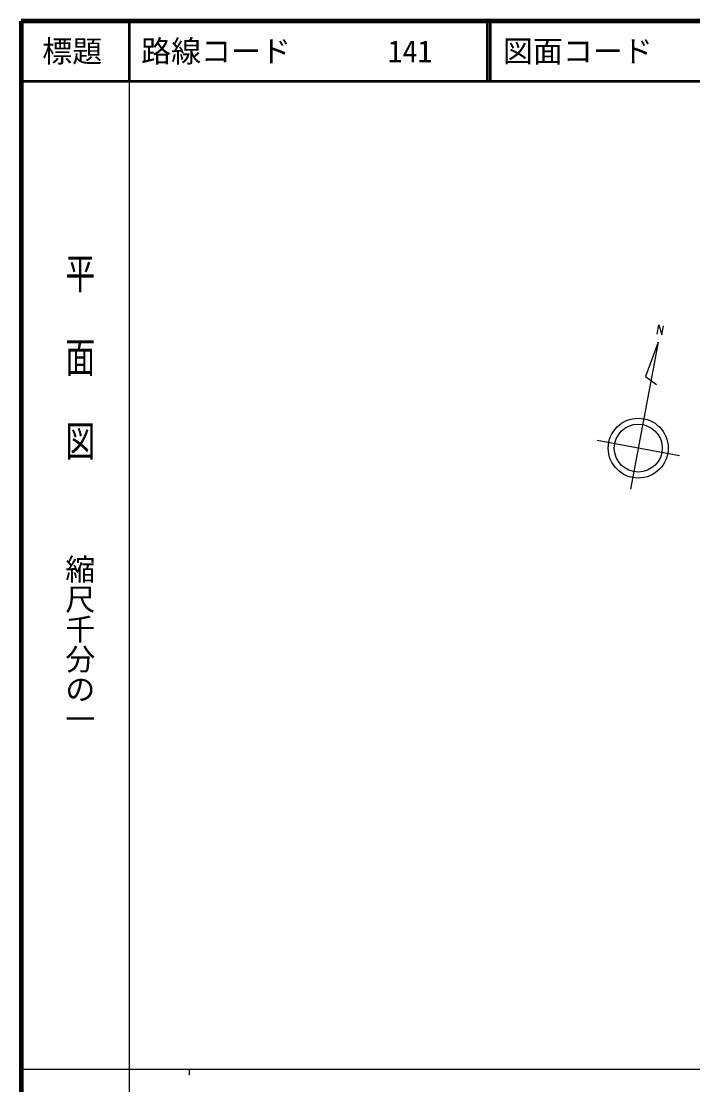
# Model space of a CAD drawing. Units: millimetres, scale not verified. Extents: x 40000 to 680000, y 20000 to 380000.
# Drawn here: x 40000 to 152052, y 202409 to 380000 of the extents above; entities that cross this region are included whole.
import ezdxf
from ezdxf.enums import TextEntityAlignment as Align

# ---------------------------------------------------------------- set-up
doc = ezdxf.new("R2010")
doc.units = ezdxf.units.MM
doc.header["$LTSCALE"] = 1000
for name, color, linetype, lineweight in [('M-BGD', 7, 'Continuous', 25), ('M-TTL', 2, 'Continuous', 140), ('M-TTL-BAND', 7, 'Continuous', 25), ('M-TTL-LINE', 7, 'Continuous', 50)]:
    doc.layers.add(name, color=color, linetype=linetype, lineweight=lineweight)
doc.layers.add('M-TTL-TXT', color=7, linetype='Continuous')
doc.styles.add('@ＭＳ ゴシック', font='')
doc.styles.add('ＭＳ ゴシック', font='')
doc.styles.get('@ＭＳ ゴシック').set_extended_font_data('@MS Gothic')
doc.styles.get('ＭＳ ゴシック').set_extended_font_data('MS Gothic')

msp = doc.modelspace()

# ---------------------------------------------------------------- linework, layer by layer
at = {"layer": 'M-BGD'}
for p, q in [((146105, 327766), (146391, 329282)), ((146391, 329282), (146891, 327613)), ((146891, 327613), (147170, 329137)), ((146293, 326406), (141668, 301838)), ((146293, 326406), (144200, 320695)), ((144200, 320695), (145981, 319342)), ((149842, 307422), (136084, 310012))]:
    msp.add_line(p, q, dxfattribs=at)
for radius in [5000, 4000]:
    msp.add_circle((142963, 308717), radius, dxfattribs=at)
at = {"layer": 'M-TTL'}
for p, q in [((40000, 380000), (40000, 20000)), ((680000, 380000), (40000, 380000))]:
    msp.add_line(p, q, dxfattribs=at)
at = {"layer": 'M-TTL-BAND'}
for p, q in [((58000, 370000), (58000, 20000)), ((40000, 205000), (579000, 205000)), ((68000, 205000), (68000, 204000))]:
    msp.add_line(p, q, dxfattribs=at)
at = {"layer": 'M-TTL-LINE'}
for p, q in [((58000, 380000), (58000, 370000)), ((117750, 380000), (117750, 370000)), ((118250, 380000), (118250, 370000)), ((40000, 370000), (680000, 370000))]:
    msp.add_line(p, q, dxfattribs=at)

# ---------------------------------------------------------------- texts
at = {"layer": 'M-TTL-BAND', "style": '@ＭＳ ゴシック', "width": 1.4}
msp.add_text('平  面  図', height=3666, rotation=270, dxfattribs=at).set_placement((49777, 306475), align=Align.MIDDLE_RIGHT)
at = {"layer": 'M-TTL-BAND', "style": '@ＭＳ ゴシック'}
msp.add_text('縮尺千分の一', height=3666, rotation=270, dxfattribs=at).set_placement((49777, 261030), align=Align.MIDDLE_RIGHT)
at = {"layer": 'M-TTL-TXT', "style": 'ＭＳ ゴシック'}
msp.add_text('標題', height=3666, dxfattribs=at).set_placement((48500, 375000), align=Align.MIDDLE_CENTER)
for s, p in [('路線コード', (60000, 375000)), ('141', (101142, 375000)), ('図面コード', (120380, 375000))]:
    msp.add_text(s, height=3666, dxfattribs=at).set_placement(p, align=Align.MIDDLE_LEFT)

doc.saveas('drawing.dxf')
